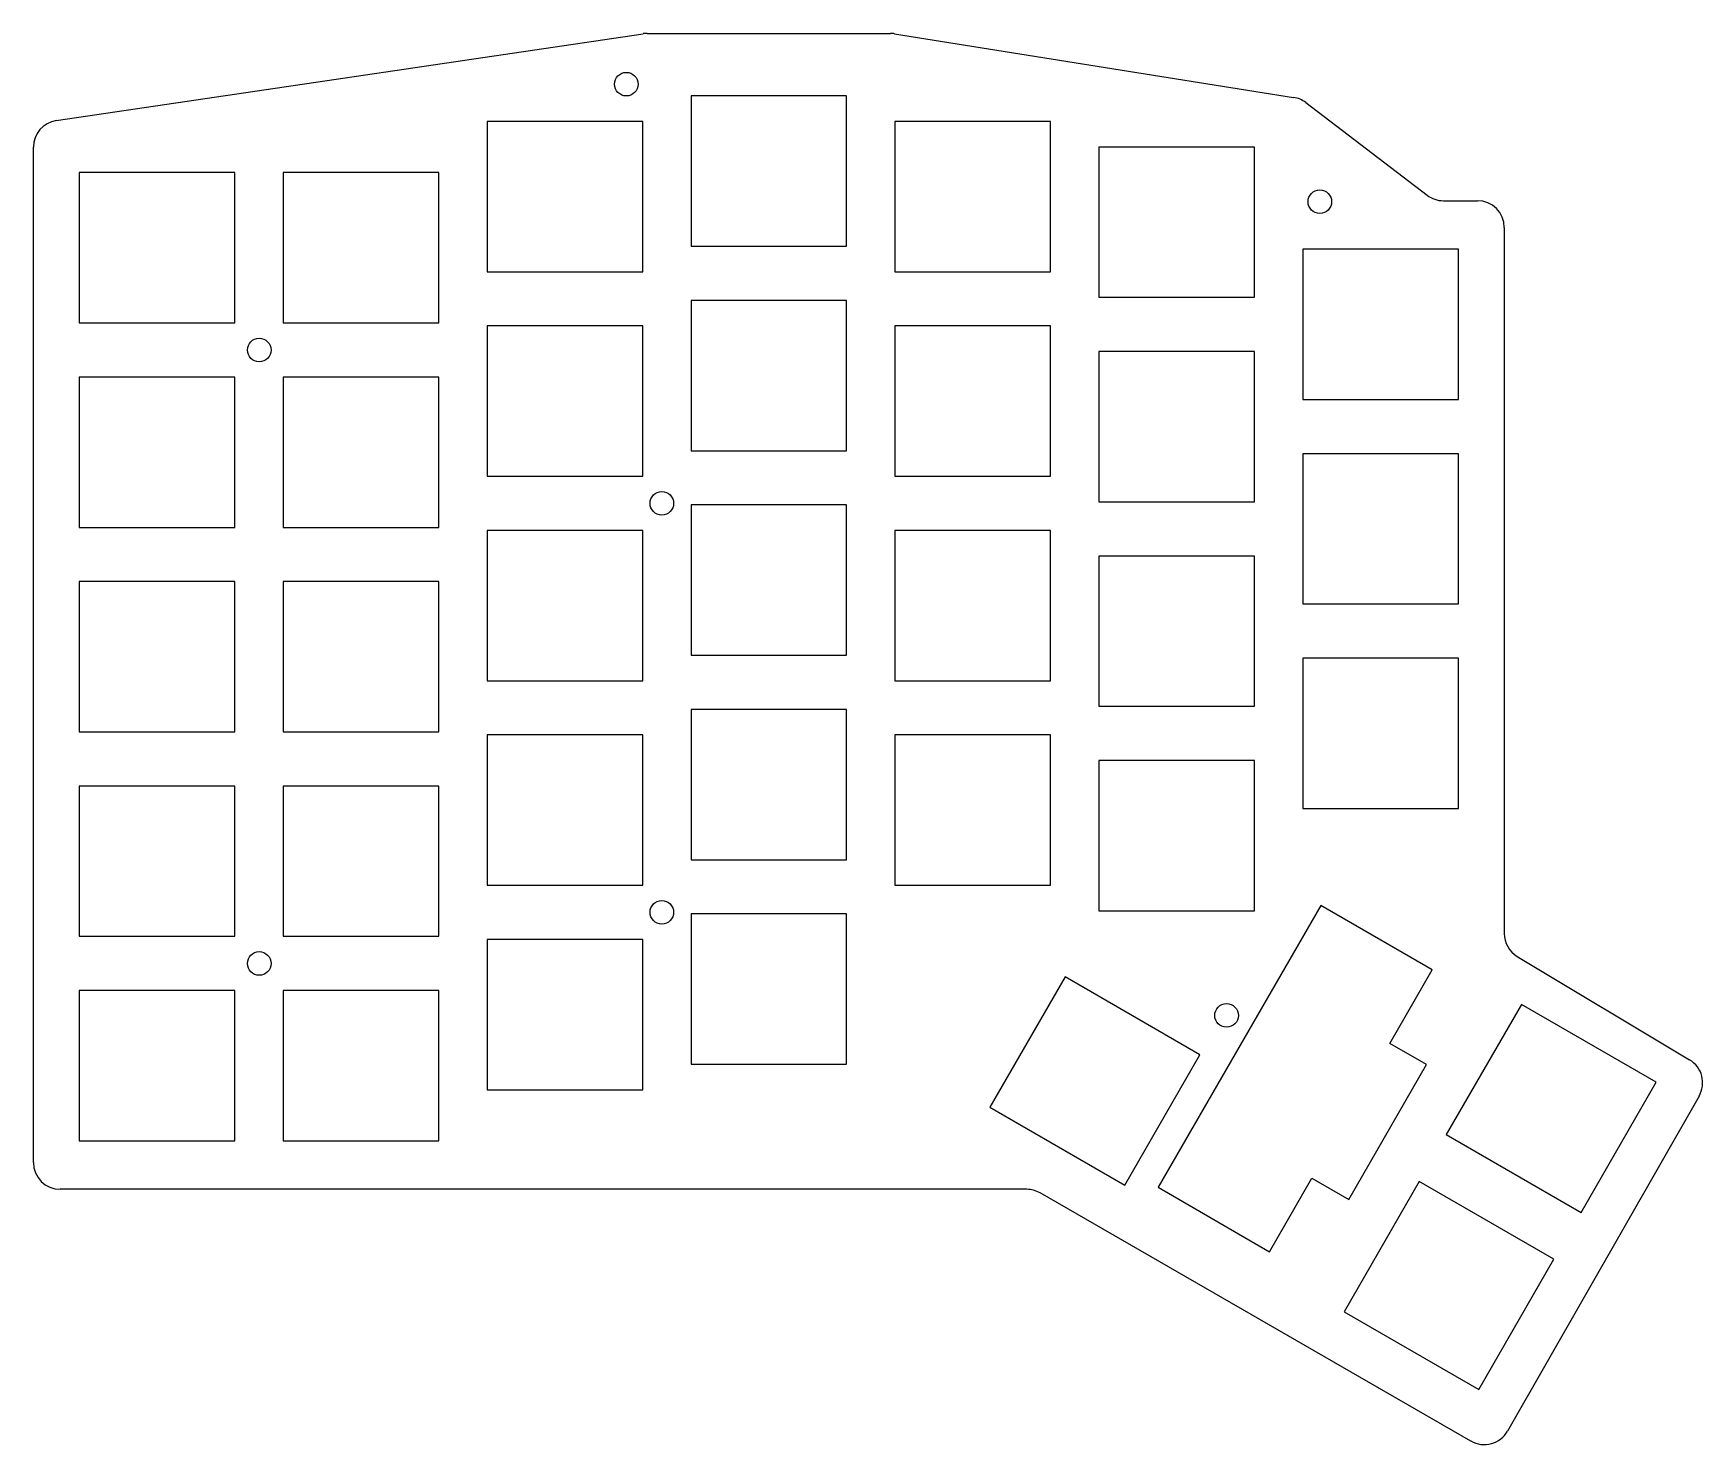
# Model space of a CAD drawing. Header units: millimetres. Extents: x 38 to 194, y -154 to -23.
import ezdxf

# ---------------------------------------------------------------- set-up
doc = ezdxf.new("R2010")
doc.units = ezdxf.units.MM

msp = doc.modelspace()

# ---------------------------------------------------------------- linework, layer by layer
for p, q in [((40.61, -31.01), (95.29, -22.91)), ((95.66, -22.88), (118.33, -22.88)), ((118.72, -22.91), (155.9, -28.84)), ((114.25, -28.71), (99.75, -28.71)), ((99.75, -28.71), (99.75, -42.71)), ((114.25, -42.71), (114.25, -28.71)), ((157.03, -29.33), (168.33, -37.96)), ((95.25, -31.09), (80.75, -31.09)), ((80.75, -31.09), (80.75, -45.09)), ((95.25, -45.09), (95.25, -31.09)), ((133.25, -31.09), (118.75, -31.09)), ((118.75, -31.09), (118.75, -45.09)), ((133.25, -45.09), (133.25, -31.09)), ((38.48, -128.07), (38.48, -33.48)), ((152.25, -33.47), (137.75, -33.47)), ((137.75, -33.47), (137.75, -47.47)), ((152.25, -47.47), (152.25, -33.47)), ((57.25, -35.85), (42.75, -35.85)), ((42.75, -35.85), (42.75, -49.85)), ((57.25, -49.85), (57.25, -35.85)), ((76.25, -35.85), (61.75, -35.85)), ((61.75, -35.85), (61.75, -49.85)), ((76.25, -49.85), (76.25, -35.85)), ((169.85, -38.47), (173.03, -38.47)), ((175.53, -40.97), (175.53, -106.73)), ((99.75, -42.71), (114.25, -42.71)), ((171.25, -42.99), (156.75, -42.99)), ((156.75, -42.99), (156.75, -56.99)), ((171.25, -56.99), (171.25, -42.99)), ((80.75, -45.09), (95.25, -45.09)), ((118.75, -45.09), (133.25, -45.09)), ((114.25, -47.76), (99.75, -47.76)), ((99.75, -47.76), (99.75, -61.76)), ((114.25, -61.76), (114.25, -47.76)), ((137.75, -47.47), (152.25, -47.47)), ((42.75, -49.85), (57.25, -49.85)), ((61.75, -49.85), (76.25, -49.85)), ((95.25, -50.14), (80.75, -50.14)), ((80.75, -50.14), (80.75, -64.14)), ((95.25, -64.14), (95.25, -50.14)), ((133.25, -50.14), (118.75, -50.14)), ((118.75, -50.14), (118.75, -64.14)), ((133.25, -64.14), (133.25, -50.14)), ((152.25, -52.52), (137.75, -52.52)), ((137.75, -52.52), (137.75, -66.52)), ((152.25, -66.52), (152.25, -52.52)), ((57.25, -54.9), (42.75, -54.9)), ((42.75, -54.9), (42.75, -68.9)), ((57.25, -68.9), (57.25, -54.9)), ((76.25, -54.9), (61.75, -54.9)), ((61.75, -54.9), (61.75, -68.9)), ((76.25, -68.9), (76.25, -54.9)), ((156.75, -56.99), (171.25, -56.99)), ((99.75, -61.76), (114.25, -61.76)), ((171.25, -62.04), (156.75, -62.04)), ((156.75, -62.04), (156.75, -76.04)), ((171.25, -76.04), (171.25, -62.04)), ((80.75, -64.14), (95.25, -64.14)), ((118.75, -64.14), (133.25, -64.14)), ((114.25, -66.81), (99.75, -66.81)), ((99.75, -66.81), (99.75, -80.81)), ((114.25, -80.81), (114.25, -66.81)), ((137.75, -66.52), (152.25, -66.52)), ((42.75, -68.9), (57.25, -68.9)), ((61.75, -68.9), (76.25, -68.9)), ((95.25, -69.19), (80.75, -69.19)), ((80.75, -69.19), (80.75, -83.19)), ((95.25, -83.19), (95.25, -69.19)), ((133.25, -69.19), (118.75, -69.19)), ((118.75, -69.19), (118.75, -83.19)), ((133.25, -83.19), (133.25, -69.19)), ((152.25, -71.57), (137.75, -71.57)), ((137.75, -71.57), (137.75, -85.57)), ((152.25, -85.57), (152.25, -71.57)), ((57.25, -73.95), (42.75, -73.95)), ((42.75, -73.95), (42.75, -87.95)), ((57.25, -87.95), (57.25, -73.95)), ((76.25, -73.95), (61.75, -73.95)), ((61.75, -73.95), (61.75, -87.95)), ((76.25, -87.95), (76.25, -73.95)), ((156.75, -76.04), (171.25, -76.04)), ((99.75, -80.81), (114.25, -80.81)), ((171.25, -81.09), (156.75, -81.09)), ((156.75, -81.09), (156.75, -95.09)), ((171.25, -95.09), (171.25, -81.09)), ((80.75, -83.19), (95.25, -83.19)), ((118.75, -83.19), (133.25, -83.19)), ((114.25, -85.86), (99.75, -85.86)), ((99.75, -85.86), (99.75, -99.86)), ((114.25, -99.86), (114.25, -85.86)), ((137.75, -85.57), (152.25, -85.57)), ((42.75, -87.95), (57.25, -87.95)), ((61.75, -87.95), (76.25, -87.95)), ((95.25, -88.24), (80.75, -88.24)), ((80.75, -88.24), (80.75, -102.24)), ((95.25, -102.24), (95.25, -88.24)), ((133.25, -88.24), (118.75, -88.24)), ((118.75, -88.24), (118.75, -102.24)), ((133.25, -102.24), (133.25, -88.24)), ((152.25, -90.62), (137.75, -90.62)), ((137.75, -90.62), (137.75, -104.62)), ((152.25, -104.62), (152.25, -90.62)), ((57.25, -93), (42.75, -93)), ((42.75, -93), (42.75, -107)), ((57.25, -107), (57.25, -93)), ((76.25, -93), (61.75, -93)), ((61.75, -93), (61.75, -107)), ((76.25, -107), (76.25, -93)), ((156.75, -95.09), (171.25, -95.09)), ((99.75, -99.86), (114.25, -99.86)), ((80.75, -102.24), (95.25, -102.24)), ((118.75, -102.24), (133.25, -102.24)), ((158.42, -104.13), (143.27, -130.38)), ((168.81, -110.13), (158.42, -104.13)), ((114.25, -104.91), (99.75, -104.91)), ((99.75, -104.91), (99.75, -118.91)), ((114.25, -118.91), (114.25, -104.91)), ((137.75, -104.62), (152.25, -104.62)), ((42.75, -107), (57.25, -107)), ((61.75, -107), (76.25, -107)), ((95.25, -107.29), (80.75, -107.29)), ((80.75, -107.29), (80.75, -121.29)), ((95.25, -121.29), (95.25, -107.29)), ((176.74, -108.87), (192.79, -118.51)), ((164.86, -116.98), (168.81, -110.13)), ((134.6, -110.79), (127.6, -122.92)), ((147.16, -118.04), (134.6, -110.79)), ((57.25, -112.05), (42.75, -112.05)), ((42.75, -112.05), (42.75, -126.05)), ((57.25, -126.05), (57.25, -112.05)), ((76.25, -112.05), (61.75, -112.05)), ((61.75, -112.05), (61.75, -126.05)), ((76.25, -126.05), (76.25, -112.05)), ((177.12, -113.34), (170.12, -125.47)), ((189.68, -120.59), (177.12, -113.34)), ((140.16, -130.17), (147.16, -118.04)), ((168.28, -118.95), (164.86, -116.98)), ((99.75, -118.91), (114.25, -118.91)), ((161.03, -131.51), (168.28, -118.95)), ((80.75, -121.29), (95.25, -121.29)), ((182.68, -132.72), (189.68, -120.59)), ((193.68, -121.89), (175.84, -153.1)), ((127.6, -122.92), (140.16, -130.17)), ((170.12, -125.47), (182.68, -132.72)), ((42.75, -126.05), (57.25, -126.05)), ((61.75, -126.05), (76.25, -126.05)), ((131.03, -130.57), (40.98, -130.57)), ((143.27, -130.38), (153.66, -136.38)), ((153.66, -136.38), (157.61, -129.53)), ((157.61, -129.53), (161.03, -131.51)), ((167.6, -129.84), (160.6, -141.97)), ((180.15, -137.09), (167.6, -129.84)), ((172.42, -154.02), (132.28, -130.91)), ((173.15, -149.22), (180.15, -137.09)), ((160.6, -141.97), (173.15, -149.22))]:
    msp.add_line(p, q)
for centre in [(93.72, -27.61), (158.34, -38.56), (59.52, -52.38), (97.03, -66.66), (97.03, -104.76), (59.52, -109.53), (149.65, -114.37)]:
    msp.add_circle(centre, 1.1)
for centre, start, end in [((95.66, -25.38), 90, 98.4263), ((118.33, -25.38), 80.9355, 90), ((155.51, -31.31), 52.6373, 80.9355), ((40.98, -33.48), 98.4263, 180), ((169.85, -35.97), 232.6373, 270), ((173.03, -40.97), 0, 90), ((178.03, -106.73), 180, 239.0362), ((191.51, -120.65), 330.2428, 59.0362), ((40.98, -128.07), 180, 270), ((131.03, -133.07), 60.0678, 90), ((173.67, -151.85), 240.0678, 330.2428)]:
    msp.add_arc(centre, 2.5, start, end)

doc.saveas('drawing.dxf')
